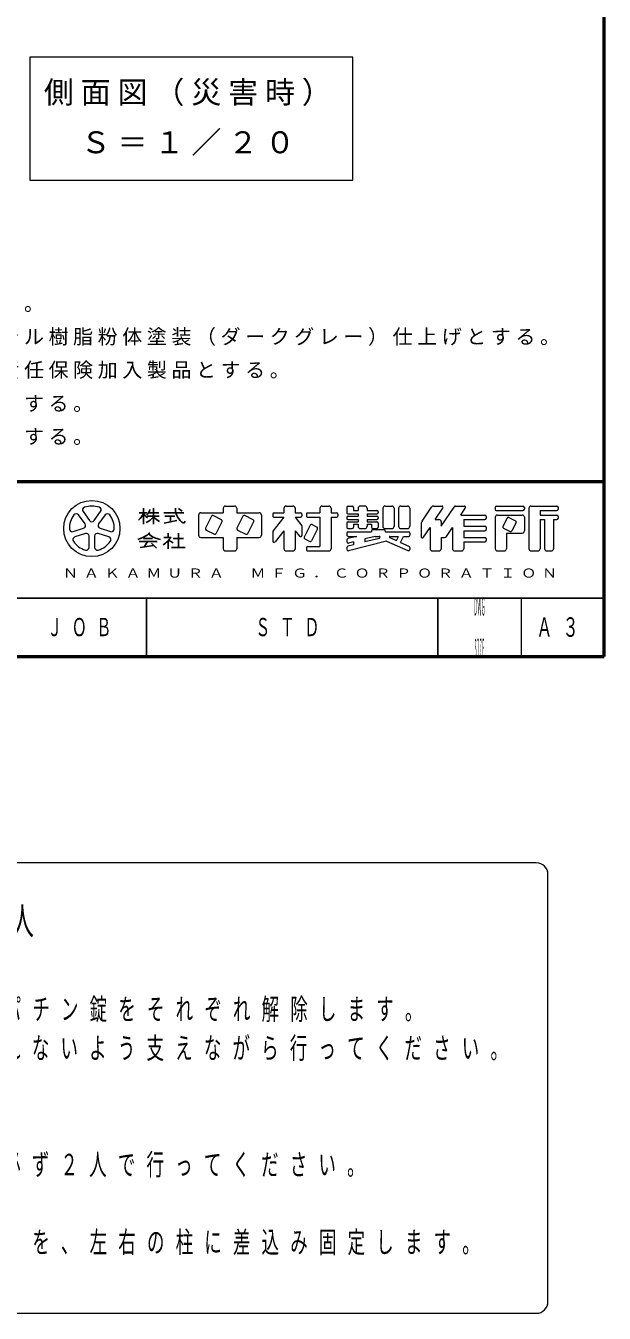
# Model space of a CAD drawing. Units: millimetres on the paper, scale 1:20. Extents: x -365 to 0, y -79 to 257.
# Drawn here: x -69.5 to 0, y -79 to 75.8 of the extents above; entities that cross this region are included whole.
import ezdxf
from ezdxf.enums import TextEntityAlignment as Align

# ---------------------------------------------------------------- set-up
doc = ezdxf.new("R2010")
doc.units = ezdxf.units.MM
for name, color, linetype, lineweight in [('1_20', 4, 'Continuous', 25), ('CLASS1', 7, 'Continuous', 13), ('NAKAMURA図枠', 7, 'Continuous', 13)]:
    doc.layers.add(name, color=color, linetype=linetype, lineweight=lineweight)
doc.layers.add('99', color=7, linetype='Continuous')
doc.styles.add('ＭＳ ゴシック', font='')
doc.styles.get('ＭＳ ゴシック').set_extended_font_data('MS Gothic')

msp = doc.modelspace()

# ---------------------------------------------------------------- linework, layer by layer
at = {"layer": '1_20', "color": 7, "lineweight": 13}
for p, q in [((-69.023, 72.026), (-69.023, 57.226)), ((-30.223, 72.026), (-69.023, 72.026)), ((-30.223, 57.226), (-30.223, 72.026)), ((-69.023, 57.226), (-30.223, 57.226))]:
    msp.add_line(p, q, dxfattribs=at)
at = {"layer": 'CLASS1'}
for p, q in [((-8.162, -24.818), (-137.662, -24.818)), ((-6.762, -77.551), (-6.762, -26.218)), ((-137.662, -78.951), (-8.162, -78.951))]:
    msp.add_line(p, q, dxfattribs=at)
for centre, start, end in [((-8.162, -26.218), 0, 90), ((-8.162, -77.551), 270, 0)]:
    msp.add_arc(centre, 1.4, start, end, dxfattribs=at)
at = {"layer": 'NAKAMURA図枠', "lineweight": 50}
for p, q in [((0, 0), (0, 257)), ((-365, 21), (0, 21)), ((-365, 0), (0, 0))]:
    msp.add_line(p, q, dxfattribs=at)
at = {"layer": 'NAKAMURA図枠'}
for p, q in [((-62.629, 17.393), (-61.844, 16.313)), ((-61.298, 16.313), (-60.513, 17.393)), ((-48.476, 17.253), (-45.776, 17.253)), ((-45.776, 17.793), (-45.776, 17.253)), ((-45.506, 18.063), (-44.426, 18.063)), ((-44.156, 17.793), (-44.156, 17.253)), ((-44.156, 17.253), (-41.456, 17.253)), ((-39.836, 17.091), (-39.836, 16.875)), ((-39.674, 17.253), (-38.486, 17.253)), ((-38.486, 17.793), (-38.486, 17.253)), ((-38.216, 18.063), (-37.406, 18.063)), ((-37.136, 17.793), (-37.136, 17.253)), ((-37.136, 17.253), (-36.488, 17.253)), ((-36.326, 17.091), (-36.326, 16.875)), ((-35.786, 17.091), (-35.786, 16.875)), ((-35.624, 17.253), (-34.166, 17.253)), ((-34.166, 17.793), (-34.166, 17.253)), ((-33.896, 18.063), (-33.086, 18.063)), ((-32.816, 17.793), (-32.816, 17.253)), ((-32.816, 17.253), (-32.168, 17.253)), ((-32.006, 17.091), (-32.006, 16.875)), ((-30.926, 17.901), (-30.926, 17.28)), ((-30.764, 18.063), (-30.278, 18.063)), ((-30.764, 17.118), (-29.576, 17.118)), ((-30.116, 17.901), (-30.116, 17.523)), ((-30.116, 17.523), (-29.576, 17.523)), ((-29.576, 17.793), (-29.576, 17.523)), ((-29.576, 17.118), (-29.576, 16.848)), ((-28.766, 18.063), (-29.306, 18.063)), ((-28.496, 17.793), (-28.496, 17.523)), ((-28.496, 17.523), (-27.308, 17.523)), ((-28.496, 17.118), (-27.308, 17.118)), ((-28.496, 17.118), (-28.496, 16.848)), ((-27.146, 17.361), (-27.146, 17.28)), ((-26.606, 17.793), (-26.606, 15.633)), ((-26.336, 18.063), (-25.526, 18.063)), ((-25.256, 17.793), (-25.256, 15.633)), ((-24.716, 17.793), (-24.716, 15.633)), ((-24.446, 18.063), (-23.636, 18.063)), ((-23.366, 17.793), (-23.366, 15.633)), ((-21.88, 16.242), (-20.746, 17.943)), ((-20.521, 18.063), (-19.529, 18.063)), ((-20.306, 16.443), (-19.394, 17.811)), ((-19.586, 15.633), (-18.046, 17.943)), ((-17.821, 18.063), (-16.829, 18.063)), ((-17.246, 16.983), (-16.694, 17.811)), ((-13.106, 17.901), (-13.106, 17.685)), ((-12.944, 18.063), (-9.758, 18.063)), ((-12.944, 17.523), (-9.758, 17.523)), ((-9.596, 17.901), (-9.596, 17.685)), ((-9.056, 17.793), (-9.056, 12.933)), ((-8.786, 18.063), (-5.708, 18.063)), ((-7.706, 17.523), (-7.706, 16.983)), ((-7.706, 17.523), (-5.708, 17.523)), ((-5.546, 17.901), (-5.546, 17.685)), ((-62.39, 15.917), (-63.175, 16.997)), ((-59.967, 16.997), (-60.752, 15.917)), ((-48.746, 16.983), (-48.746, 14.553)), ((-47.198, 16.838), (-47.918, 15.4)), ((-45.975, 16.408), (-46.981, 16.911)), ((-46.622, 14.752), (-45.902, 16.19)), ((-43.418, 16.838), (-44.138, 15.4)), ((-42.195, 16.408), (-43.201, 16.911)), ((-42.842, 14.752), (-42.122, 16.19)), ((-41.186, 16.983), (-41.186, 14.553)), ((-38.486, 16.713), (-39.836, 15.026)), ((-39.674, 16.713), (-38.486, 16.713)), ((-37.136, 16.713), (-36.326, 15.701)), ((-37.136, 16.713), (-36.488, 16.713)), ((-36.326, 15.701), (-36.326, 14.543)), ((-35.318, 15.758), (-36.038, 14.32)), ((-35.624, 16.713), (-34.166, 16.713)), ((-35.101, 15.831), (-34.527, 15.544)), ((-34.166, 16.713), (-34.166, 13.203)), ((-32.816, 16.713), (-32.816, 12.933)), ((-32.816, 16.713), (-32.168, 16.713)), ((-30.926, 16.686), (-30.926, 16.605)), ((-30.926, 16.011), (-30.926, 15.525)), ((-30.764, 16.848), (-29.576, 16.848)), ((-30.764, 16.443), (-29.576, 16.443)), ((-30.764, 16.173), (-29.576, 16.173)), ((-30.116, 15.903), (-29.576, 15.903)), ((-30.116, 15.903), (-30.116, 15.525)), ((-29.576, 16.443), (-29.576, 16.173)), ((-29.576, 15.903), (-29.576, 15.633)), ((-28.496, 16.848), (-27.308, 16.848)), ((-28.496, 16.443), (-27.308, 16.443)), ((-28.496, 16.443), (-28.496, 16.173)), ((-28.496, 16.173), (-27.308, 16.173)), ((-28.496, 15.903), (-28.496, 15.633)), ((-28.496, 15.903), (-27.956, 15.903)), ((-27.956, 15.903), (-27.956, 15.525)), ((-27.146, 16.686), (-27.146, 16.605)), ((-27.146, 16.011), (-27.146, 15.525)), ((-22.016, 15.793), (-22.016, 14.413)), ((-21.719, 14.323), (-20.936, 15.498)), ((-20.936, 15.498), (-20.936, 12.933)), ((-20.306, 16.443), (-19.856, 16.443)), ((-19.586, 16.173), (-19.586, 15.633)), ((-18.966, 14.404), (-18.236, 15.498)), ((-18.236, 15.498), (-18.236, 12.933)), ((-17.246, 16.983), (-14.348, 16.983)), ((-16.886, 16.443), (-14.348, 16.443)), ((-16.886, 16.443), (-16.886, 15.633)), ((-16.886, 15.633), (-14.348, 15.633)), ((-14.186, 16.821), (-14.186, 16.605)), ((-13.106, 16.713), (-13.106, 12.933)), ((-12.836, 16.983), (-9.866, 16.983)), ((-11.666, 16.622), (-12.17, 15.616)), ((-11.449, 16.695), (-10.659, 16.3)), ((-10.586, 16.082), (-11.09, 15.076)), ((-9.596, 16.713), (-9.596, 15.093)), ((-7.706, 16.983), (-5.708, 16.983)), ((-7.706, 16.443), (-7.166, 16.443)), ((-7.706, 16.443), (-7.706, 12.933)), ((-7.166, 16.443), (-7.166, 12.933)), ((-6.086, 16.443), (-5.708, 16.443)), ((-6.086, 16.443), (-6.086, 12.933)), ((-5.546, 16.821), (-5.546, 16.605)), ((-63.828, 14.985), (-62.559, 15.397)), ((-62.35, 14.755), (-63.62, 14.343)), ((-61.908, 13.099), (-61.908, 14.434)), ((-61.233, 14.434), (-61.233, 13.099)), ((-59.522, 14.343), (-60.792, 14.755)), ((-60.583, 15.397), (-59.313, 14.985)), ((-48.476, 14.283), (-45.776, 14.283)), ((-47.845, 15.183), (-46.839, 14.68)), ((-45.776, 14.283), (-45.776, 12.933)), ((-44.156, 14.283), (-41.456, 14.283)), ((-44.156, 14.283), (-44.156, 12.933)), ((-44.065, 15.183), (-43.059, 14.68)), ((-39.836, 15.026), (-39.836, 13.868)), ((-38.486, 15.093), (-39.547, 13.766)), ((-38.486, 15.093), (-38.486, 12.933)), ((-37.136, 15.093), (-36.614, 14.441)), ((-37.136, 15.093), (-37.136, 12.933)), ((-35.965, 14.103), (-35.391, 13.816)), ((-34.454, 15.326), (-35.174, 13.888)), ((-30.926, 14.796), (-30.926, 14.58)), ((-30.926, 13.995), (-30.926, 13.773)), ((-29.74, 14.418), (-30.803, 14.152)), ((-30.764, 15.363), (-30.278, 15.363)), ((-30.764, 14.958), (-27.956, 14.958)), ((-30.764, 14.418), (-29.74, 14.418)), ((-29.306, 15.363), (-28.766, 15.363)), ((-27.513, 14.418), (-28.766, 14.105)), ((-27.023, 14.179), (-28.766, 13.743)), ((-28.766, 14.105), (-28.766, 13.743)), ((-27.956, 15.066), (-27.956, 14.958)), ((-27.794, 15.363), (-27.308, 15.363)), ((-27.794, 15.228), (-26.498, 15.228)), ((-27.513, 14.418), (-27.053, 14.418)), ((-26.336, 15.363), (-25.526, 15.363)), ((-26.336, 15.066), (-26.336, 14.958)), ((-26.336, 14.958), (-23.528, 14.958)), ((-25.771, 14.263), (-24.968, 13.906)), ((-25.738, 14.418), (-24.712, 14.418)), ((-24.968, 13.906), (-24.712, 14.418)), ((-24.474, 13.687), (-24.108, 14.418)), ((-24.446, 15.363), (-23.636, 15.363)), ((-24.108, 14.418), (-23.528, 14.418)), ((-23.366, 14.796), (-23.366, 14.58)), ((-19.586, 14.283), (-19.19, 14.283)), ((-19.586, 14.283), (-19.586, 12.933)), ((-16.886, 15.093), (-16.886, 14.283)), ((-16.886, 15.093), (-14.348, 15.093)), ((-16.886, 14.283), (-14.348, 14.283)), ((-14.186, 15.471), (-14.186, 15.255)), ((-14.186, 14.121), (-14.186, 13.905)), ((-12.097, 15.399), (-11.307, 15.004)), ((-11.756, 14.823), (-11.756, 12.933)), ((-11.756, 14.823), (-9.866, 14.823)), ((-45.506, 12.663), (-44.426, 12.663)), ((-38.216, 12.663), (-37.406, 12.663)), ((-35.786, 13.041), (-35.786, 12.825)), ((-35.624, 13.203), (-34.166, 13.203)), ((-35.624, 12.663), (-33.086, 12.663)), ((-30.926, 13.077), (-30.926, 12.854)), ((-30.116, 13.406), (-30.803, 13.234)), ((-26.15, 13.841), (-30.725, 12.697)), ((-30.116, 13.768), (-30.725, 13.615)), ((-30.116, 13.768), (-30.116, 13.406)), ((-26.15, 13.841), (-23.594, 12.705)), ((-24.474, 13.687), (-23.462, 13.237)), ((-23.366, 13.089), (-23.366, 12.853)), ((-20.666, 12.663), (-19.856, 12.663)), ((-17.966, 12.663), (-17.156, 12.663)), ((-16.886, 13.743), (-16.886, 12.933)), ((-16.886, 13.743), (-14.348, 13.743)), ((-12.836, 12.663), (-12.026, 12.663)), ((-8.786, 12.663), (-7.976, 12.663)), ((-6.896, 12.663), (-6.356, 12.663)), ((-10, 7), (-10, 0))]:
    msp.add_line(p, q, dxfattribs=at)
at = {"layer": 'NAKAMURA図枠', "lineweight": 25}
for p, q in [((-55.901, 17.253), (-54.956, 17.253)), ((-55.361, 17.793), (-55.361, 15.903)), ((-54.769, 17.253), (-53.525, 17.253)), ((-54.146, 17.793), (-54.146, 15.903)), ((-52.931, 17.253), (-50.501, 17.253)), ((-50.719, 17.467), (-51.16, 17.761)), ((-54.915, 16.848), (-53.471, 16.848)), ((-52.889, 16.02), (-51.353, 16.327)), ((-52.796, 16.848), (-51.581, 16.848)), ((-52.121, 16.848), (-52.121, 16.173)), ((-55.361, 14.148), (-54.281, 14.148)), ((-52.931, 14.283), (-52.051, 14.283)), ((-52.391, 14.823), (-52.391, 14.283)), ((-52.34, 13.96), (-51.796, 13.646)), ((-51.783, 14.148), (-50.568, 14.148)), ((-51.176, 14.823), (-51.176, 13.068)), ((-55.901, 13.784), (-53.741, 13.784)), ((-55.765, 13.067), (-54.113, 13.304)), ((-54.899, 13.784), (-55.289, 13.136)), ((-54.416, 13.607), (-53.81, 13.001)), ((-52.391, 13.91), (-52.391, 12.933)), ((-51.986, 13.068), (-50.366, 13.068)), ((-237.5, 7), (0, 7)), ((-55, 7), (-55, 0)), ((-20, 7), (-20, 0))]:
    msp.add_line(p, q, dxfattribs=at)
at = {"layer": 'NAKAMURA図枠'}
msp.add_circle((-61.571, 15.363), 3.375, dxfattribs=at)
for centre, radius, start, end in [((-63.448, 16.798), 0.338, 35.99999, 142.60154), ((-62.356, 17.592), 0.338, 109.39847, 215.99997), ((-61.571, 15.363), 2.7, 70.60155, 109.39847), ((-60.786, 17.592), 0.338, 324, 70.60155), ((-59.694, 16.798), 0.338, 37.39846, 143.99995), ((-48.476, 16.983), 0.27, 89.99998, 179.99996), ((-45.506, 17.793), 0.27, 89.99998, 179.99996), ((-44.426, 17.793), 0.27, 0, 89.99998), ((-41.456, 16.983), 0.27, 0, 89.99998), ((-39.674, 17.091), 0.162, 89.99998, 179.99996), ((-38.216, 17.793), 0.27, 89.99998, 179.99996), ((-37.406, 17.793), 0.27, 0, 89.99998), ((-36.488, 17.091), 0.162, 0, 89.99998), ((-35.624, 17.091), 0.162, 89.99998, 179.99996), ((-33.896, 17.793), 0.27, 89.99998, 179.99996), ((-33.086, 17.793), 0.27, 0, 89.99998), ((-32.168, 17.091), 0.162, 0, 89.99998), ((-30.764, 17.901), 0.162, 89.99998, 179.99996), ((-30.764, 17.28), 0.162, 179.99998, 270.00002), ((-30.278, 17.901), 0.162, 0, 89.99998), ((-29.306, 17.793), 0.27, 89.99998, 179.99996), ((-28.766, 17.793), 0.27, 0, 89.99998), ((-27.308, 17.361), 0.162, 0, 89.99998), ((-27.308, 17.28), 0.162, 270.00002, 0), ((-26.336, 17.793), 0.27, 89.99998, 179.99996), ((-25.526, 17.793), 0.27, 0, 89.99998), ((-24.446, 17.793), 0.27, 89.99998, 179.99996), ((-23.636, 17.793), 0.27, 0, 89.99998), ((-20.521, 17.793), 0.27, 89.99998, 146.30984), ((-19.529, 17.901), 0.162, 326.31015, 89.99998), ((-17.821, 17.793), 0.27, 89.99998, 146.3098), ((-16.829, 17.901), 0.162, 326.31003, 89.99998), ((-12.944, 17.901), 0.162, 89.99998, 179.99996), ((-12.944, 17.685), 0.162, 179.99998, 270.00002), ((-9.758, 17.901), 0.162, 0, 89.99998), ((-9.758, 17.685), 0.162, 270.00002, 0), ((-8.786, 17.793), 0.27, 89.99998, 179.99996), ((-5.708, 17.901), 0.162, 0, 89.99998), ((-5.708, 17.685), 0.162, 270.00002, 0), ((-61.571, 15.363), 2.7, 142.60154, 181.39846), ((-62.663, 15.718), 0.338, 287.99998, 35.99999), ((-61.571, 16.512), 0.338, 215.99998, 324), ((-60.479, 15.718), 0.338, 143.99996, 251.99999), ((-61.571, 15.363), 2.7, 358.60155, 37.39847), ((-47.054, 16.766), 0.162, 63.43492, 153.43499), ((-46.047, 16.263), 0.162, 333.4349, 63.43487), ((-43.274, 16.766), 0.162, 63.43492, 153.43499), ((-42.267, 16.263), 0.162, 333.4349, 63.43487), ((-39.674, 16.875), 0.162, 179.99998, 270.00002), ((-36.488, 16.875), 0.162, 270.00002, 0), ((-35.624, 16.875), 0.162, 179.99998, 270.00002), ((-35.174, 15.686), 0.162, 63.43487, 153.43498), ((-34.599, 15.399), 0.162, 333.43492, 63.43493), ((-32.168, 16.875), 0.162, 270.00002, 0), ((-30.764, 16.686), 0.162, 89.99998, 179.99996), ((-30.764, 16.605), 0.162, 179.99998, 270.00002), ((-30.764, 16.011), 0.162, 89.99998, 179.99996), ((-30.764, 15.525), 0.162, 179.99998, 270.00002), ((-30.278, 15.525), 0.162, 270.00002, 0), ((-29.306, 15.633), 0.27, 179.99998, 270.00002), ((-28.766, 15.633), 0.27, 270.00002, 0), ((-27.794, 15.525), 0.162, 179.99998, 270.00002), ((-27.308, 16.686), 0.162, 0, 89.99998), ((-27.308, 16.605), 0.162, 270.00002, 0), ((-27.308, 16.011), 0.162, 0, 89.99998), ((-27.308, 15.525), 0.162, 270.00002, 0), ((-26.336, 15.633), 0.27, 179.99998, 270.00002), ((-25.526, 15.633), 0.27, 270.00002, 0), ((-24.446, 15.633), 0.27, 179.99998, 270.00002), ((-23.636, 15.633), 0.27, 270.00002, 0), ((-21.206, 15.793), 0.81, 146.30999, 179.99996), ((-19.856, 16.173), 0.27, 0, 89.99998), ((-14.348, 16.821), 0.162, 0, 89.99998), ((-14.348, 16.605), 0.162, 270.00002, 0), ((-14.348, 15.471), 0.162, 0, 89.99998), ((-12.836, 16.713), 0.27, 89.99998, 179.99996), ((-12.025, 15.544), 0.162, 153.43517, 243.43529), ((-11.522, 16.55), 0.162, 63.43447, 153.43474), ((-10.731, 16.155), 0.162, 333.43484, 63.43447), ((-9.866, 16.713), 0.27, 0, 89.99998), ((-5.708, 16.821), 0.162, 0, 89.99998), ((-5.708, 16.605), 0.162, 270.00002, 0), ((-63.933, 15.306), 0.338, 181.39848, 287.99997), ((-63.516, 14.022), 0.338, 107.99999, 214.60154), ((-62.246, 14.434), 0.338, 359.99997, 107.99999), ((-60.896, 14.434), 0.338, 71.99997, 179.99999), ((-59.626, 14.022), 0.338, 325.39847, 71.99996), ((-59.209, 15.306), 0.338, 252.00001, 358.60156), ((-48.476, 14.553), 0.27, 179.99998, 270.00002), ((-47.773, 15.328), 0.162, 153.43495, 243.43485), ((-46.766, 14.825), 0.162, 243.43498, 333.43496), ((-43.993, 15.328), 0.162, 153.43495, 243.43485), ((-42.986, 14.825), 0.162, 243.43498, 333.43496), ((-41.456, 14.553), 0.27, 270.00002, 0), ((-36.488, 14.543), 0.162, 218.65962, 0), ((-35.893, 14.248), 0.162, 153.43487, 243.4348), ((-30.764, 14.796), 0.162, 89.99998, 179.99996), ((-30.764, 14.58), 0.162, 179.99998, 270.00002), ((-30.764, 13.995), 0.162, 104.03614, 179.99996), ((-27.794, 15.066), 0.162, 89.99998, 179.99996), ((-27.053, 14.297), 0.121, 284.0365, 89.99998), ((-26.498, 15.066), 0.162, 0, 89.99998), ((-25.738, 14.337), 0.081, 89.99998, 246.03817), ((-23.528, 14.796), 0.162, 0, 89.99998), ((-23.528, 14.58), 0.162, 270.00002, 0), ((-21.854, 14.413), 0.162, 179.99998, 326.30997), ((-19.19, 14.553), 0.27, 270.00002, 326.31002), ((-14.348, 15.255), 0.162, 270.00002, 0), ((-14.348, 14.121), 0.162, 0, 89.99998), ((-11.234, 15.149), 0.162, 243.43534, 333.43491), ((-9.866, 15.093), 0.27, 270.00002, 0), ((-61.571, 15.363), 2.7, 214.60156, 253.39848), ((-62.246, 13.099), 0.338, 253.39847, 359.99997), ((-60.896, 13.099), 0.338, 179.99999, 286.60154), ((-61.571, 15.363), 2.7, 286.60155, 325.39847), ((-45.506, 12.933), 0.27, 179.99998, 270.00002), ((-44.426, 12.933), 0.27, 270.00002, 0), ((-39.674, 13.868), 0.162, 179.99998, 321.34037), ((-38.216, 12.933), 0.27, 179.99998, 270.00002), ((-37.406, 12.933), 0.27, 270.00002, 0), ((-35.624, 13.041), 0.162, 89.99998, 179.99996), ((-35.624, 12.825), 0.162, 179.99998, 270.00002), ((-35.318, 13.961), 0.162, 243.43487, 333.43498), ((-33.086, 12.933), 0.27, 270.00002, 0), ((-30.764, 13.773), 0.162, 179.99998, 284.03612), ((-30.764, 13.077), 0.162, 104.03614, 179.99996), ((-30.764, 12.854), 0.162, 179.99998, 284.03612), ((-23.528, 12.853), 0.162, 246.03699, 0), ((-23.528, 13.089), 0.162, 0, 66.03701), ((-20.666, 12.933), 0.27, 179.99998, 270.00002), ((-19.856, 12.933), 0.27, 270.00002, 0), ((-17.966, 12.933), 0.27, 179.99998, 270.00002), ((-17.156, 12.933), 0.27, 270.00002, 0), ((-14.348, 13.905), 0.162, 270.00002, 0), ((-12.836, 12.933), 0.27, 179.99998, 270.00002), ((-12.026, 12.933), 0.27, 270.00002, 0), ((-8.786, 12.933), 0.27, 179.99998, 270.00002), ((-7.976, 12.933), 0.27, 270.00002, 0), ((-6.896, 12.933), 0.27, 179.99998, 270.00002), ((-6.356, 12.933), 0.27, 270.00002, 0)]:
    msp.add_arc(centre, radius, start, end, dxfattribs=at)
at = {"layer": 'NAKAMURA図枠', "lineweight": 25}
for centre, radius, start, end in [((-57.466, 18.084), 2.285, 311.36185, 337.13638), ((-53.383, 18.427), 2.345, 212.50346, 230.00631), ((-56.002, 18.047), 1.467, 313.72108, 343.54317), ((-49.563, 17.694), 1.953, 177.09472, 240.51891), ((-56.374, 18.818), 3.034, 295.86917, 317.23867), ((-51.918, 18.818), 3.034, 222.76131, 240.10806), ((-51.54, 16.805), 1.299, 321.42112, 334.8249), ((-56.898, 17.257), 3.32, 285.11261, 313.40619), ((-52.77, 17.194), 3.192, 231.17281, 259.75506), ((-55.66, 17.226), 4.657, 304.87257, 320.80411)]:
    msp.add_arc(centre, radius, start, end, dxfattribs=at)

# ---------------------------------------------------------------- texts
at = {"layer": '1_20', "color": 7, "char_height": 2.639, "attachment_point": 5, "style": 'ＭＳ ゴシック'}
for s, insert in [('\\T1.23;側面図（災害時）', (-49.623, 67.626)), ('\\T1.23;Ｓ＝１／２０', (-49.623, 61.626))]:
    msp.add_mtext(s, dxfattribs=dict(at, insert=insert))
at = {"layer": '99', "insert": (-37.5, 3.5), "char_height": 2.199, "attachment_point": 5, "style": 'ＭＳ ゴシック'}
msp.add_mtext('\\T1.64;\\W0.6;ＳＴＤ', dxfattribs=at)
at = {"layer": 'CLASS1', "style": 'ＭＳ ゴシック'}
for s, insert, char_height, attachment_point in [('\\T1.23;表示内容、方法は、監督員と協議の上決定する。', (-131.732, 41.315), 1.76, 7), ('\\T1.23;鋼材は、電気亜鉛メッキ処理の上、ポリエステル樹脂粉体塗装（ダークグレー）仕上げとする。', (-131.732, 37.315), 1.76, 7), ('\\T1.23;本製品は、（一社）日本公園施設業協会賠償責任保険加入製品とする。', (-131.732, 33.315), 1.76, 7), ('\\T1.23;本製品は、ＩＳＯ９００１認証取得企業製品とする。', (-131.732, 29.315), 1.76, 7), ('\\T1.23;本製品は、（株）中村製作所製品同等品以上とする。', (-131.732, 25.315), 1.76, 7), ('\\T1.64;\\W0.6;【災害時利用手順】作業人数：２人', (-137.651, -32.003), 3.299, 4), ('\\T1.64;\\W0.6;サイン板上部２ヶ所にある南京錠およびパチン錠をそれぞれ解除します。', (-134.162, -42.551), 2.566, 4), ('\\T1.64;\\W0.6;\u3000※注意！：解除する際、サイン板１が倒れないよう支えながら行ってください。', (-137.662, -47.218), 2.566, 4), ('\\T1.64;\\W0.6;\u3000※注意！：サイン板は重いため、作業は必ず２人で行ってください。', (-137.662, -61.218), 2.566, 4), ('\\T1.64;\\W0.6;サイン板１下部２ヶ所にある「丸落とし」を、左右の柱に差込み固定します。', (-134.162, -70.551), 2.566, 4)]:
    msp.add_mtext(s, dxfattribs=dict(at, insert=insert, char_height=char_height, attachment_point=attachment_point))
at = {"layer": 'NAKAMURA図枠', "style": 'ＭＳ ゴシック'}
for s, width, p in [('ＤＷＧ', 0.15, (-15, 6)), ('ＳＩＺＥ', 0.1, (-15, 1))]:
    msp.add_text(s, height=2.199, dxfattribs=dict(at, width=width)).set_placement(p, align=Align.MIDDLE_CENTER)
at = {"layer": 'NAKAMURA図枠', "attachment_point": 5, "style": 'ＭＳ ゴシック'}
for s, insert, char_height in [('\\T1.39;\\W1.2;ＮＡＫＡＭＵＲＡ\u3000ＭＦＧ．ＣＯＲＰＯＲＡＴＩＯＮ', (-35, 10), 1.1), ('\\T1.64;\\W0.6;ＪＯＢ', (-62.5, 3.5), 2.199), ('\\T1.64;\\W0.6;Ａ３', (-5, 3.5), 2.346)]:
    msp.add_mtext(s, dxfattribs=dict(at, insert=insert, char_height=char_height))

doc.saveas('drawing.dxf')
